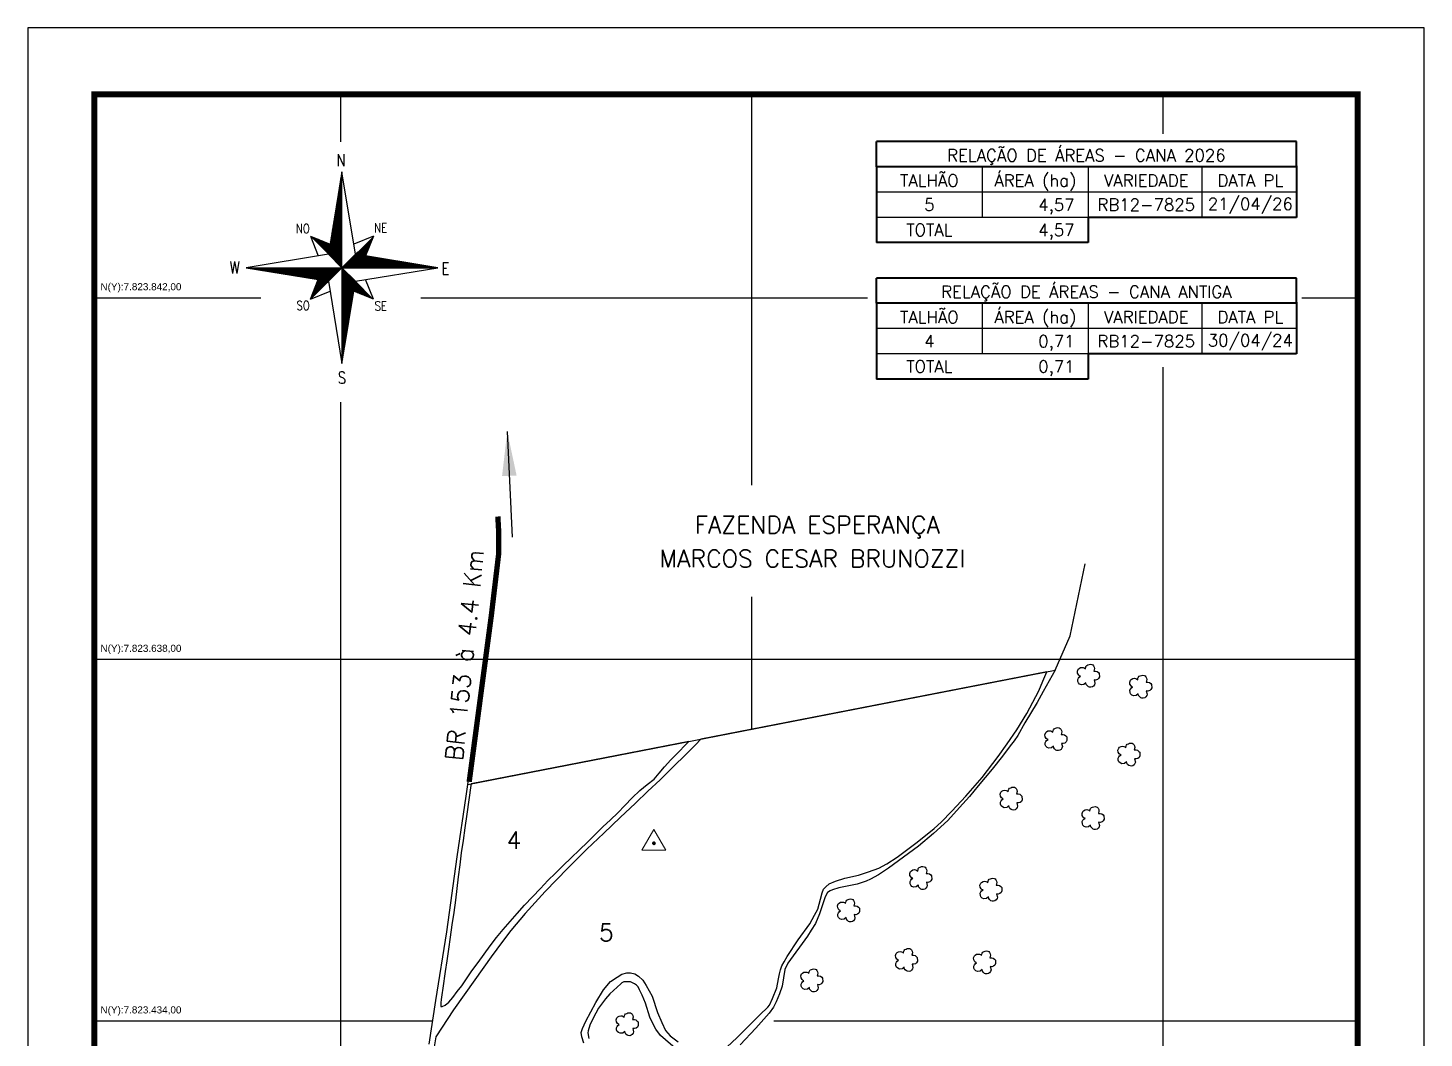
# Model space of a CAD drawing. Extents: x 721631 to 722418, y 7822880 to 7823994.
# Drawn here: x 721631 to 722418, y 7823424 to 7823994 of the extents above; entities that cross this region are included whole.
import ezdxf
from ezdxf.enums import TextEntityAlignment as Align

# ---------------------------------------------------------------- set-up
doc = ezdxf.new("R2010")
doc.units = 0
doc.linetypes.add('CONTINUO', pattern=[0])
doc.linetypes.add('LIN0', pattern=[0])
for name, color, linetype, lineweight in [('0114001328', 1, 'Continuous', 25), ('0114001328004', 5, 'Continuous', 25), ('0114001328005', 5, 'Continuous', 25), ('TEXTO_DIVERSOS', 7, 'Continuous', 5)]:
    doc.layers.add(name, color=color, linetype=linetype, lineweight=lineweight)
for name, color, linetype in [('_SIMBOLO ARVORE', 118, 'Continuous'), ('ESTRADA', 1, 'Continuous'), ('MALHA', 8, 'Continuous'), ('MARGEM', 5, 'Continuous'), ('QUADRO_DE_AREAS_CANA_2024', 7, 'Continuous'), ('SETA_NORTE', 3, 'Continuous'), ('TEXTO', 7, 'Continuous'), ('TEXTO CONFRONTANTES', 7, 'Continuous'), ('TEXTO_NUN_TAL', 7, 'Continuous')]:
    doc.layers.add(name, color=color, linetype=linetype)
doc.styles.add('ROMANS', font='romans')
doc.styles.add('Simplex', font='simplex.shx')
doc.styles.get("Standard").update_dxf_attribs({"font": 'arial.ttf'})
doc.dimstyles.new('ISO-25', dxfattribs={"dimtxt": 2.5, "dimasz": 2.5, "dimexe": 1.25, "dimexo": 0.625, "dimtad": 1, "dimtxsty": 'Standard', "dimcen": 2.5, "dimadec": 0, "dimazin": 0, "dimtfac": 1, "dimtmove": 0, "dimatfit": 3, "dimfxl": 1, "dimarcsym": 0})

# ---------------------------------------------------------------- blocks, each defined once
blk = doc.blocks.new('A$C309442C0')
at = {"layer": 'SETA_NORTE', "linetype": 'Continuous'}
h = blk.add_hatch(dxfattribs=at)
h.set_pattern_fill('ANSI31', color=256, scale=0.1375, angle=-90, style=0)
h.set_pattern_definition([(315, (-215853.3434, 13873.16845), (0.3086963042, 0.3086963042), [])])
h.paths.add_polyline_path([(73.5, 97.4), (74.7, 104.9), (60, 110.8)])
h = blk.add_hatch(dxfattribs=at)
h.set_pattern_fill('ANSI31', color=256, scale=0.1375, angle=180, style=0)
h.set_pattern_definition([(225, (13869.59828, 216024.21475), (0.3086963042, -0.3086963042), [])])
h.paths.add_polyline_path([(93.8, 97.4), (101.4, 96.2), (107.3, 110.8)])
h = blk.add_hatch(dxfattribs=at)
h.set_pattern_fill('ANSI31', color=256, scale=0.1375, style=0)
h.set_pattern_definition([(45, (-13702.2971, -215849.77324), (-0.3086963042, 0.3086963042), [])])
h.paths.add_polyline_path([(73.5, 77), (65.9, 78.3), (60, 63.6)])
h = blk.add_hatch(dxfattribs=at)
h.set_pattern_fill('ANSI31', color=256, scale=0.1375, angle=90, style=0)
h.set_pattern_definition([(135, (216020.6446, -13698.72693), (-0.3086963042, -0.3086963042), [])])
h.paths.add_polyline_path([(93.8, 77), (92.6, 69.5), (107.3, 63.6)])
for p, q in [((83.4, 157.5), (83.7, 157.8)), ((83.5, 158.3), (83.7, 158.4)), ((83.6, 159), (83.7, 159.1)), ((81.3, 145.3), (83.7, 147.6)), ((81.5, 146.1), (83.7, 148.2)), ((81.6, 146.8), (83.7, 148.9)), ((81.7, 147.6), (83.7, 149.5)), ((81.8, 148.3), (83.7, 150.1)), ((82, 149.1), (83.7, 150.8)), ((82.1, 149.9), (83.7, 151.4)), ((82.2, 150.6), (83.7, 152.1)), ((82.3, 151.4), (83.7, 152.7)), ((82.5, 152.2), (83.7, 153.3)), ((82.6, 152.9), (83.7, 154)), ((82.7, 153.7), (83.7, 154.6)), ((82.9, 154.4), (83.7, 155.2)), ((83, 155.2), (83.7, 155.9)), ((83.1, 156), (83.7, 156.5)), ((83.2, 156.7), (83.7, 157.2)), ((79.2, 132.3), (83.7, 136.8)), ((79.3, 133.1), (83.7, 137.4)), ((79.5, 133.8), (83.7, 138)), ((79.6, 134.6), (83.7, 138.7)), ((79.7, 135.4), (83.7, 139.3)), ((79.8, 136.1), (83.7, 140)), ((80, 136.9), (83.7, 140.6)), ((80.1, 137.7), (83.7, 141.2)), ((80.2, 138.4), (83.7, 141.9)), ((80.3, 139.2), (83.7, 142.5)), ((80.5, 139.9), (83.7, 143.1)), ((80.6, 140.7), (83.7, 143.8)), ((80.7, 141.5), (83.7, 144.4)), ((80.8, 142.2), (83.7, 145)), ((81, 143), (83.7, 145.7)), ((81.1, 143.8), (83.7, 146.3)), ((81.2, 144.5), (83.7, 147)), ((77.2, 120.1), (83.7, 126.6)), ((77.3, 120.9), (83.7, 127.2)), ((77.4, 121.6), (83.7, 127.8)), ((77.6, 122.4), (83.7, 128.5)), ((77.7, 123.2), (83.7, 129.1)), ((77.8, 123.9), (83.7, 129.8)), ((78, 124.7), (83.7, 130.4)), ((78.1, 125.5), (83.7, 131)), ((78.2, 126.2), (83.7, 131.7)), ((78.3, 127), (83.7, 132.3)), ((78.5, 127.7), (83.7, 132.9)), ((78.6, 128.5), (83.7, 133.6)), ((78.7, 129.3), (83.7, 134.2)), ((78.8, 130), (83.7, 134.9)), ((79, 130.8), (83.7, 135.5)), ((79.1, 131.6), (83.7, 136.1)), ((75.1, 107.2), (83.7, 115.7)), ((75.2, 107.9), (83.7, 116.4)), ((75.3, 108.7), (83.7, 117)), ((75.4, 109.4), (83.7, 117.7)), ((75.6, 110.2), (83.7, 118.3)), ((75.7, 111), (83.7, 118.9)), ((75.8, 111.7), (83.7, 119.6)), ((75.9, 112.5), (83.7, 120.2)), ((76.1, 113.3), (83.7, 120.8)), ((76.2, 114), (83.7, 121.5)), ((76.3, 114.8), (83.7, 122.1)), ((76.4, 115.5), (83.7, 122.8)), ((76.6, 116.3), (83.7, 123.4)), ((76.7, 117.1), (83.7, 124)), ((76.8, 117.8), (83.7, 124.7)), ((76.9, 118.6), (83.7, 125.3)), ((77.1, 119.4), (83.7, 125.9)), ((60, 110.8), (74.7, 104.9)), ((60, 110.8), (65.9, 96.2)), ((73.5, 97.3), (83.7, 107.5)), ((73.6, 98), (83.7, 108.1)), ((73.7, 98.8), (83.7, 108.7)), ((73.8, 99.5), (83.7, 109.4)), ((73.8, 97), (83.7, 106.8)), ((73.9, 100.3), (83.7, 110)), ((74.1, 101.1), (83.7, 110.6)), ((74.2, 101.8), (83.7, 111.3)), ((74.2, 96.7), (83.7, 106.2)), ((74.3, 102.6), (83.7, 111.9)), ((74.4, 103.3), (83.7, 112.6)), ((74.5, 96.4), (83.7, 105.6)), ((74.6, 104.1), (83.7, 113.2)), ((74.7, 104.9), (83.7, 113.8)), ((74.8, 105.6), (83.7, 114.5)), ((74.9, 106.4), (83.7, 115.1)), ((107.3, 110.8), (92.6, 104.9)), ((107.3, 110.8), (101.4, 96.2)), ((74.8, 96.1), (83.7, 104.9)), ((75.1, 95.7), (83.7, 104.3)), ((75.4, 95.4), (83.7, 103.6)), ((75.8, 95.1), (83.7, 103)), ((76.1, 94.8), (83.7, 102.4)), ((76.4, 94.5), (83.7, 101.7)), ((76.7, 94.2), (83.7, 101.1)), ((77, 93.8), (83.7, 100.5)), ((77.4, 93.5), (83.7, 99.8)), ((77.7, 93.2), (83.7, 99.2)), ((78, 92.9), (83.7, 98.5)), ((78.3, 92.6), (83.7, 97.9)), ((78.6, 92.2), (83.7, 97.3)), ((78.9, 91.9), (83.7, 96.6)), ((79.3, 91.6), (83.7, 96)), ((79.6, 91.3), (83.7, 95.4)), ((79.9, 91), (83.7, 94.7)), ((83.8, 87.2), (94, 97.4)), ((84.4, 87.2), (94.5, 97.3)), ((85.1, 87.2), (95.1, 97.2)), ((85.7, 87.2), (95.6, 97.1)), ((86.3, 87.2), (96.2, 97)), ((87, 87.2), (96.7, 96.9)), ((87.6, 87.2), (97.2, 96.9)), ((88.3, 87.2), (97.8, 96.8)), ((88.9, 87.2), (98.3, 96.7)), ((89.5, 87.2), (98.9, 96.6)), ((90.2, 87.2), (99.4, 96.5)), ((90.8, 87.2), (100, 96.4)), ((91.4, 87.2), (100.5, 96.3)), ((92.1, 87.2), (101.1, 96.2)), ((92.7, 87.2), (101.6, 96.1)), ((93.4, 87.2), (102.2, 96)), ((94, 87.2), (102.7, 96)), ((94.6, 87.2), (103.3, 95.9)), ((95.3, 87.2), (103.8, 95.8)), ((95.9, 87.2), (104.4, 95.7)), ((96.5, 87.2), (104.9, 95.6)), ((97.2, 87.2), (105.5, 95.5)), ((97.8, 87.2), (106, 95.4)), ((98.4, 87.2), (106.5, 95.3)), ((99.1, 87.2), (107.1, 95.2)), ((99.7, 87.2), (107.6, 95.1)), ((100.4, 87.2), (108.2, 95.1)), ((101, 87.2), (108.7, 95)), ((101.6, 87.2), (109.3, 94.9)), ((102.3, 87.2), (109.8, 94.8)), ((102.9, 87.2), (110.4, 94.7)), ((103.5, 87.2), (110.9, 94.6)), ((104.2, 87.2), (111.5, 94.5)), ((11.8, 87.2), (11.8, 87.2)), ((12.3, 87.1), (12.4, 87.2)), ((12.9, 87), (13.1, 87.2)), ((13.4, 86.9), (13.7, 87.2)), ((14, 86.8), (14.4, 87.2)), ((14.5, 86.7), (15, 87.2)), ((15.1, 86.6), (15.6, 87.2)), ((15.6, 86.6), (16.3, 87.2)), ((16.2, 86.5), (16.9, 87.2)), ((16.7, 86.4), (17.5, 87.2)), ((17.2, 86.3), (18.2, 87.2)), ((17.8, 86.2), (18.8, 87.2)), ((18.3, 86.1), (19.5, 87.2)), ((18.9, 86), (20.1, 87.2)), ((19.4, 85.9), (20.7, 87.2)), ((20, 85.8), (21.4, 87.2)), ((20.5, 85.7), (22, 87.2)), ((21.1, 85.7), (22.6, 87.2)), ((21.6, 85.6), (23.3, 87.2)), ((22.2, 85.5), (23.9, 87.2)), ((22.7, 85.4), (24.6, 87.2)), ((23.3, 85.3), (25.2, 87.2)), ((23.8, 85.2), (25.8, 87.2)), ((24.4, 85.1), (26.5, 87.2)), ((24.9, 85), (27.1, 87.2)), ((25.5, 84.9), (27.7, 87.2)), ((26, 84.8), (28.4, 87.2)), ((26.5, 84.8), (29, 87.2)), ((27.1, 84.7), (29.6, 87.2)), ((27.6, 84.6), (30.3, 87.2)), ((28.2, 84.5), (30.9, 87.2)), ((28.7, 84.4), (31.6, 87.2)), ((29.3, 84.3), (32.2, 87.2)), ((29.8, 84.2), (32.8, 87.2)), ((30.4, 84.1), (33.5, 87.2)), ((30.9, 84), (34.1, 87.2)), ((31.5, 83.9), (34.7, 87.2)), ((32, 83.9), (35.4, 87.2)), ((32.6, 83.8), (36, 87.2)), ((33.1, 83.7), (36.7, 87.2)), ((33.7, 83.6), (37.3, 87.2)), ((34.2, 83.5), (37.9, 87.2)), ((34.7, 83.4), (38.6, 87.2)), ((35.3, 83.3), (39.2, 87.2)), ((35.8, 83.2), (39.8, 87.2)), ((36.4, 83.1), (40.5, 87.2)), ((36.9, 83), (41.1, 87.2)), ((37.5, 83), (41.8, 87.2)), ((38, 82.9), (42.4, 87.2)), ((38.6, 82.8), (43, 87.2)), ((39.1, 82.7), (43.7, 87.2)), ((39.7, 82.6), (44.3, 87.2)), ((40.2, 82.5), (44.9, 87.2)), ((40.8, 82.4), (45.6, 87.2)), ((41.3, 82.3), (46.2, 87.2)), ((41.9, 82.2), (46.8, 87.2)), ((42.4, 82.1), (47.5, 87.2)), ((43, 82.1), (48.1, 87.2)), ((43.5, 82), (48.8, 87.2)), ((44, 81.9), (49.4, 87.2)), ((44.6, 81.8), (50, 87.2)), ((45.1, 81.7), (50.7, 87.2)), ((45.7, 81.6), (51.3, 87.2)), ((46.2, 81.5), (51.9, 87.2)), ((46.8, 81.4), (52.6, 87.2)), ((47.3, 81.3), (53.2, 87.2)), ((47.9, 81.2), (53.9, 87.2)), ((48.4, 81.2), (54.5, 87.2)), ((49, 81.1), (55.1, 87.2)), ((49.5, 81), (55.8, 87.2)), ((50.1, 80.9), (56.4, 87.2)), ((50.6, 80.8), (57, 87.2)), ((51.2, 80.7), (57.7, 87.2)), ((51.7, 80.6), (58.3, 87.2)), ((52.3, 80.5), (59, 87.2)), ((52.8, 80.4), (59.6, 87.2)), ((53.3, 80.3), (60.2, 87.2)), ((53.9, 80.3), (60.9, 87.2)), ((54.4, 80.2), (61.5, 87.2)), ((55, 80.1), (62.1, 87.2)), ((55.5, 80), (62.8, 87.2)), ((56.1, 79.9), (63.4, 87.2)), ((56.6, 79.8), (64, 87.2)), ((57.2, 79.7), (64.7, 87.2)), ((57.7, 79.6), (65.3, 87.2)), ((58.3, 79.5), (66, 87.2)), ((58.8, 79.4), (66.6, 87.2)), ((59.4, 79.4), (67.2, 87.2)), ((59.9, 79.3), (67.9, 87.2)), ((83.7, 87.2), (60, 63.6)), ((60.5, 79.2), (68.5, 87.2)), ((61, 79.1), (69.1, 87.2)), ((61.5, 79), (69.8, 87.2)), ((62.1, 78.9), (70.4, 87.2)), ((62.6, 78.8), (71.1, 87.2)), ((63.2, 78.7), (71.7, 87.2)), ((63.7, 78.6), (72.3, 87.2)), ((64.3, 78.5), (73, 87.2)), ((64.8, 78.4), (73.6, 87.2)), ((65.4, 78.4), (74.2, 87.2)), ((65.9, 78.3), (74.9, 87.2)), ((66.5, 78.2), (75.5, 87.2)), ((67, 78.1), (76.2, 87.2)), ((67.6, 78), (76.8, 87.2)), ((68.1, 77.9), (77.4, 87.2)), ((68.7, 77.8), (78.1, 87.2)), ((69.2, 77.7), (78.7, 87.2)), ((69.8, 77.6), (79.3, 87.2)), ((70.3, 77.5), (80, 87.2)), ((70.8, 77.5), (80.6, 87.2)), ((71.4, 77.4), (81.2, 87.2)), ((71.9, 77.3), (81.9, 87.2)), ((72.5, 77.2), (82.5, 87.2)), ((73, 77.1), (83.2, 87.2)), ((80.2, 90.7), (83.7, 94.1)), ((80.5, 90.3), (83.7, 93.4)), ((80.9, 90), (83.7, 92.8)), ((81.2, 89.7), (83.7, 92.2)), ((81.5, 89.4), (83.7, 91.5)), ((81.8, 89.1), (83.7, 90.9)), ((82.1, 88.7), (83.7, 90.3)), ((82.4, 88.4), (83.7, 89.6)), ((82.8, 88.1), (83.7, 89)), ((83.1, 87.8), (83.7, 88.4)), ((83.4, 87.5), (83.7, 87.7)), ((83.7, 87.1), (83.7, 87.1)), ((83.7, 86.4), (84, 86.8)), ((83.7, 85.8), (84.4, 86.5)), ((83.7, 85.2), (84.7, 86.2)), ((83.7, 84.5), (85, 85.9)), ((83.7, 83.9), (85.3, 85.6)), ((83.7, 83.3), (85.6, 85.2)), ((83.7, 82.6), (86, 84.9)), ((83.7, 82), (86.3, 84.6)), ((83.7, 81.3), (86.6, 84.3)), ((104.8, 87.2), (112, 94.4)), ((105.5, 87.2), (112.6, 94.3)), ((106.1, 87.2), (113.1, 94.2)), ((106.7, 87.2), (113.7, 94.1)), ((107.4, 87.2), (114.2, 94.1)), ((108, 87.2), (114.8, 94)), ((108.6, 87.2), (115.3, 93.9)), ((109.3, 87.2), (115.8, 93.8)), ((109.9, 87.2), (116.4, 93.7)), ((110.6, 87.2), (116.9, 93.6)), ((111.2, 87.2), (117.5, 93.5)), ((111.8, 87.2), (118, 93.4)), ((112.5, 87.2), (118.6, 93.3)), ((113.1, 87.2), (119.1, 93.2)), ((113.7, 87.2), (119.7, 93.2)), ((114.4, 87.2), (120.2, 93.1)), ((115, 87.2), (120.8, 93)), ((115.6, 87.2), (121.3, 92.9)), ((116.3, 87.2), (121.9, 92.8)), ((116.9, 87.2), (122.4, 92.7)), ((117.6, 87.2), (123, 92.6)), ((118.2, 87.2), (123.5, 92.5)), ((118.8, 87.2), (124, 92.4)), ((119.5, 87.2), (124.6, 92.3)), ((120.1, 87.2), (125.1, 92.3)), ((120.7, 87.2), (125.7, 92.2)), ((121.4, 87.2), (126.2, 92.1)), ((122, 87.2), (126.8, 92)), ((122.7, 87.2), (127.3, 91.9)), ((123.3, 87.2), (127.9, 91.8)), ((123.9, 87.2), (128.4, 91.7)), ((124.6, 87.2), (129, 91.6)), ((125.2, 87.2), (129.5, 91.5)), ((125.8, 87.2), (130.1, 91.4)), ((126.5, 87.2), (130.6, 91.4)), ((127.1, 87.2), (131.2, 91.3)), ((127.8, 87.2), (131.7, 91.2)), ((128.4, 87.2), (132.3, 91.1)), ((129, 87.2), (132.8, 91)), ((129.7, 87.2), (133.3, 90.9)), ((130.3, 87.2), (133.9, 90.8)), ((130.9, 87.2), (134.4, 90.7)), ((131.6, 87.2), (135, 90.6)), ((132.2, 87.2), (135.5, 90.5)), ((132.8, 87.2), (136.1, 90.5)), ((133.5, 87.2), (136.6, 90.4)), ((134.1, 87.2), (137.2, 90.3)), ((134.8, 87.2), (137.7, 90.2)), ((135.4, 87.2), (138.3, 90.1)), ((136, 87.2), (138.8, 90)), ((136.7, 87.2), (139.4, 89.9)), ((137.3, 87.2), (139.9, 89.8)), ((137.9, 87.2), (140.5, 89.7)), ((138.6, 87.2), (141, 89.6)), ((139.2, 87.2), (141.6, 89.6)), ((139.9, 87.2), (142.1, 89.5)), ((140.5, 87.2), (142.6, 89.4)), ((141.1, 87.2), (143.2, 89.3)), ((141.8, 87.2), (143.7, 89.2)), ((142.4, 87.2), (144.3, 89.1)), ((143, 87.2), (144.8, 89)), ((143.7, 87.2), (145.4, 88.9)), ((144.3, 87.2), (145.9, 88.8)), ((144.9, 87.2), (146.5, 88.7)), ((145.6, 87.2), (147, 88.7)), ((146.2, 87.2), (147.6, 88.6)), ((146.9, 87.2), (148.1, 88.5)), ((147.5, 87.2), (148.7, 88.4)), ((148.1, 87.2), (149.2, 88.3)), ((148.8, 87.2), (149.8, 88.2)), ((149.4, 87.2), (150.3, 88.1)), ((150, 87.2), (150.8, 88)), ((150.7, 87.2), (151.4, 87.9)), ((151.3, 87.2), (151.9, 87.8)), ((152, 87.2), (152.5, 87.8)), ((152.6, 87.2), (153, 87.7)), ((153.2, 87.2), (153.6, 87.6)), ((153.9, 87.2), (154.1, 87.5)), ((154.5, 87.2), (154.7, 87.4)), ((155.1, 87.2), (155.2, 87.3)), ((60, 63.6), (65.9, 78.3)), ((83.7, 80.7), (86.9, 84)), ((83.7, 80.1), (87.2, 83.6)), ((83.7, 79.4), (87.5, 83.3)), ((83.7, 78.8), (87.9, 83)), ((83.7, 78.2), (88.2, 82.7)), ((83.7, 77.5), (88.5, 82.4)), ((83.7, 76.9), (88.8, 82.1)), ((83.7, 76.2), (89.1, 81.7)), ((83.7, 75.6), (89.5, 81.4)), ((83.7, 75), (89.8, 81.1)), ((83.7, 74.3), (90.1, 80.8)), ((83.7, 73.7), (90.4, 80.5)), ((83.7, 73.1), (90.7, 80.1)), ((83.7, 72.4), (91, 79.8)), ((83.7, 71.8), (91.4, 79.5)), ((83.7, 71.2), (91.7, 79.2)), ((83.7, 70.5), (92, 78.9)), ((83.7, 69.9), (92.3, 78.5)), ((83.7, 69.2), (92.6, 78.2)), ((83.7, 68.6), (93, 77.9)), ((83.7, 68), (93.3, 77.6)), ((83.7, 67.3), (93.6, 77.3)), ((83.7, 66.7), (93.8, 76.9)), ((83.7, 66.1), (93.7, 76.1)), ((83.7, 65.4), (93.6, 75.3)), ((83.7, 64.8), (93.4, 74.6)), ((83.7, 64.1), (93.3, 73.8)), ((107.3, 63.6), (101.4, 78.3)), ((60, 63.6), (74.7, 69.5)), ((83.7, 63.5), (93.2, 73)), ((83.7, 62.9), (93.1, 72.3)), ((83.7, 62.2), (92.9, 71.5)), ((83.7, 61.6), (92.8, 70.8)), ((83.7, 61), (92.7, 70)), ((83.7, 60.3), (92.6, 69.2)), ((83.7, 59.7), (92.4, 68.5)), ((83.7, 59), (92.3, 67.7)), ((83.7, 58.4), (92.2, 66.9)), ((83.7, 57.8), (92.1, 66.2)), ((83.7, 57.1), (91.9, 65.4)), ((83.7, 56.5), (91.8, 64.7)), ((83.7, 55.9), (91.7, 63.9)), ((83.7, 55.2), (91.6, 63.1)), ((107.3, 63.6), (92.6, 69.5)), ((83.7, 54.6), (91.4, 62.4)), ((83.7, 54), (91.3, 61.6)), ((83.7, 53.3), (91.2, 60.8)), ((83.7, 52.7), (91.1, 60.1)), ((83.7, 52), (90.9, 59.3)), ((83.7, 51.4), (90.8, 58.6)), ((83.7, 50.8), (90.7, 57.8)), ((83.7, 50.1), (90.5, 57)), ((83.7, 49.5), (90.4, 56.3)), ((83.7, 48.9), (90.3, 55.5)), ((83.7, 48.2), (90.2, 54.7)), ((83.7, 47.6), (90, 54)), ((83.7, 46.9), (89.9, 53.2)), ((83.7, 46.3), (89.8, 52.5)), ((83.7, 45.7), (89.7, 51.7)), ((83.7, 45), (89.5, 50.9)), ((83.7, 44.4), (89.4, 50.2)), ((83.7, 43.8), (89.3, 49.4)), ((83.7, 43.1), (89.2, 48.6)), ((83.7, 42.5), (89, 47.9)), ((83.7, 41.8), (88.9, 47.1)), ((83.7, 41.2), (88.8, 46.3)), ((83.7, 40.6), (88.7, 45.6)), ((83.7, 39.9), (88.5, 44.8)), ((83.7, 39.3), (88.4, 44.1)), ((83.7, 38.7), (88.3, 43.3)), ((83.7, 38), (88.2, 42.5)), ((83.7, 37.4), (88, 41.8)), ((83.7, 36.8), (87.9, 41)), ((83.7, 36.1), (87.8, 40.2)), ((83.7, 35.5), (87.7, 39.5)), ((83.7, 34.8), (87.5, 38.7)), ((83.7, 34.2), (87.4, 38)), ((83.7, 33.6), (87.3, 37.2)), ((83.7, 32.9), (87.2, 36.4)), ((83.7, 32.3), (87, 35.7)), ((83.7, 31.7), (86.9, 34.9)), ((83.7, 31), (86.8, 34.1)), ((83.7, 30.4), (86.7, 33.4)), ((83.7, 29.7), (86.5, 32.6)), ((83.7, 29.1), (86.4, 31.9)), ((83.7, 28.5), (86.3, 31.1)), ((83.7, 27.8), (86.2, 30.3)), ((83.7, 27.2), (86, 29.6)), ((83.7, 26.6), (85.9, 28.8)), ((83.7, 25.9), (85.8, 28)), ((83.7, 25.3), (85.6, 27.3)), ((83.7, 24.6), (85.5, 26.5)), ((83.7, 24), (85.4, 25.8)), ((83.7, 23.4), (85.3, 25)), ((83.7, 22.7), (85.1, 24.2)), ((83.7, 22.1), (85, 23.5)), ((83.7, 21.5), (84.9, 22.7)), ((83.7, 20.8), (84.8, 21.9)), ((83.7, 20.2), (84.6, 21.2)), ((83.7, 19.6), (84.5, 20.4)), ((83.7, 18.9), (84.4, 19.7)), ((83.7, 18.3), (84.3, 18.9)), ((83.7, 17.6), (84.1, 18.1)), ((83.7, 17), (84, 17.4)), ((83.7, 16.4), (83.9, 16.6)), ((83.7, 15.7), (83.8, 15.8))]:
    blk.add_line(p, q, dxfattribs=at)
blk.add_lwpolyline([(93.8, 77), (155.7, 87.2), (93.8, 97.4), (83.7, 159.3), (73.5, 97.4), (11.6, 87.2), (73.5, 77), (83.7, 15.1)], close=True, dxfattribs=at)
for points in [[(83.7, 87.2), (83.7, 159.3)], [(83.7, 87.2), (73.5, 97.4)], [(83.7, 87.2), (93.8, 97.4)], [(11.6, 87.2), (155.7, 87.2)], [(83.7, 87.2), (73.5, 77)], [(83.7, 87.2), (93.8, 77)], [(83.7, 87.2), (83.7, 15.1)]]:
    blk.add_lwpolyline(points, dxfattribs=at)
at = {"layer": 'SETA_NORTE', "color": 7, "lineweight": 30, "style": 'ROMANS', "width": 0.8}
for s, height, p in [('N ', 8.94, (79.5, 163.6)), ('NO', 6.88, (49.1, 113.2)), ('NE', 6.87, (108, 113.7)), ('W', 8.94, (-0.7, 82.9)), ('E', 8.94, (158.6, 82.1)), ('SO', 6.88, (49.5, 55.3)), ('SE', 6.87, (108.3, 55)), ('S', 8.94, (80.6, 0))]:
    blk.add_text(s, height=height, dxfattribs=at).set_placement(p)

msp = doc.modelspace()

# ---------------------------------------------------------------- linework, layer by layer
for points in [[(722209.96, 7823631.76), (722218.41, 7823651.28), (722226.9, 7823691.93)], [(721878.75, 7823567.31), (721886.54, 7823621.33)]]:
    msp.add_lwpolyline(points)
at = {"layer": '0114001328'}
for points in [[(721856.88, 7823420.83), (721860.72, 7823445.55), (721866.89, 7823484.13), (721872.79, 7823526.61), (721877.84, 7823560.77), (721878.75, 7823567.31), (722209.96, 7823631.76), (722203.27, 7823619.87), (722199.79, 7823613.65), (722192.89, 7823602.09), (722188.91, 7823595.07), (722186.88, 7823591.95), (722184.69, 7823589.07), (722180.26, 7823583.39), (722174.51, 7823575.95), (722166.66, 7823566.5), (722161.69, 7823560.65), (722156.03, 7823554.4), (722149.47, 7823547.06), (722141.32, 7823539.78), (722132.96, 7823532.6), (722116.07, 7823520.13), (722110.35, 7823516.34), (722105.93, 7823513.96), (722103.38, 7823512.75), (722098.38, 7823511.17), (722088.06, 7823508.96), (722084.39, 7823507.97), (722083.15, 7823507.38), (722081.59, 7823506.47), (722080.35, 7823504.05), (722077.99, 7823497.18), (722077.02, 7823494.44), (722074.75, 7823488.97), (722072.45, 7823485.14), (722070.27, 7823481.69), (722059.2, 7823466.52), (722057.55, 7823462.96), (722056.03, 7823453.59), (722054.5, 7823449.22), (722052.58, 7823444.66), (722051.08, 7823441.67), (722048.66, 7823438.25), (722041.2, 7823429.92), (722032.3, 7823420.4)], [(721997.26, 7823417.35), (721987.31, 7823425.65), (721984.72, 7823429.29), (721983.01, 7823432.46), (721981.4, 7823436), (721978.88, 7823443.96), (721977.14, 7823448.54), (721975.61, 7823451.58), (721974.81, 7823453.19), (721973.78, 7823454.19), (721972.66, 7823454.96), (721970.51, 7823455.96), (721967.68, 7823456.09), (721966.63, 7823455.99), (721965.6, 7823455.47), (721964.95, 7823454.85), (721958.73, 7823449.16), (721956.3, 7823446.36), (721952.39, 7823441.11), (721949.48, 7823435.54), (721947.6, 7823431.51), (721946.65, 7823428.33), (721946.45, 7823427.19), (721947.05, 7823423.96)]]:
    msp.add_lwpolyline(points, dxfattribs=at)
at = {"layer": '0114001328004'}
msp.add_lwpolyline([(721880.53, 7823567.65), (721880.39, 7823566.71), (721879.21, 7823558.65), (721878.13, 7823550.66), (721877.11, 7823542.91), (721876.04, 7823535.67), (721875.01, 7823528.79), (721874.15, 7823522.04), (721873.36, 7823515.32), (721872.53, 7823508.68), (721871.71, 7823502.03), (721870.8, 7823495.19), (721869.73, 7823488.22), (721868.71, 7823481.27), (721867.8, 7823474.39), (721866.89, 7823467.81), (721866, 7823461.9), (721864.54, 7823452.42), (721863.97, 7823448.68), (721863.6, 7823446.05), (721863.42, 7823444.14), (721863.42, 7823442.87), (721863.47, 7823442.08), (721864.24, 7823442.02), (721865.96, 7823442.85), (721867.96, 7823444.51), (721870.3, 7823447.13), (721872.73, 7823450.48), (721875.25, 7823453.85), (721877.98, 7823457.72), (721881.03, 7823462.25), (721884.48, 7823466.97), (721887.85, 7823471.64), (721891.29, 7823476.32), (721894.83, 7823480.97), (721898.69, 7823485.57), (721902.57, 7823490.03), (721906.52, 7823494.57), (721910.7, 7823499.25), (721915.2, 7823503.98), (721919.73, 7823508.64), (721923.93, 7823513.1), (721928.17, 7823517.36), (721932.54, 7823521.66), (721937.04, 7823526.05), (721941.66, 7823530.4), (721946.23, 7823534.85), (721950.64, 7823539.29), (721954.93, 7823543.4), (721959.15, 7823547.44), (721963.25, 7823551.4), (721967.25, 7823555.49), (721971.44, 7823559.74), (721975.66, 7823563.93), (721979.91, 7823567.38), (721983.82, 7823570.43), (721986.66, 7823573.83), (721989.72, 7823577.36), (721993.31, 7823581.24), (721997.38, 7823585.41), (722001.64, 7823589.85), (722003.31, 7823591.55)], close=True, dxfattribs=at)
at = {"layer": '0114001328005'}
for points in [[(722019.11, 7823413.92), (722030.68, 7823424.7), (722043.37, 7823437.32), (722048.03, 7823441.66), (722048.82, 7823442.93), (722050.6, 7823446.7), (722052.95, 7823452.61), (722053.9, 7823457.73), (722054.48, 7823460.48), (722055.1, 7823462.83), (722055.89, 7823465.03), (722057.09, 7823467.23), (722058.82, 7823470.31), (722065.05, 7823479.74), (722071.55, 7823488.65), (722074.33, 7823493.57), (722076.21, 7823496.97), (722077.68, 7823502.74), (722078.52, 7823506.3), (722079.41, 7823508.29), (722080.66, 7823509.7), (722082.5, 7823511.37), (722086.06, 7823512.84), (722091.39, 7823514.46), (722099.1, 7823516.25), (722104.7, 7823518.03), (722110.56, 7823520.23), (722115.12, 7823522.63), (722120.89, 7823526.37), (722132.2, 7823534.74), (722141.73, 7823542.43), (722145.77, 7823546.06), (722151.68, 7823552.23), (722159.54, 7823560.81), (722168.76, 7823571.35), (722177.92, 7823583.07), (722183.01, 7823590.21), (722188.3, 7823598.17), (722193.95, 7823607.48), (722200.72, 7823620.18), (722203.13, 7823625.73), (722205.33, 7823630.86), (722010.13, 7823592.87), (722007.08, 7823589.69), (722001.73, 7823584.23), (721994.6, 7823577.36), (721987.2, 7823569.96), (721980.34, 7823563.57), (721973.32, 7823556.86), (721964.62, 7823548.68), (721955.41, 7823539.84), (721945.93, 7823530.82), (721935.06, 7823520.06), (721922.41, 7823506.99), (721911.11, 7823494.49), (721902.89, 7823485.03), (721898.25, 7823478.77), (721891.8, 7823470.08), (721882.59, 7823457.07), (721870.67, 7823440.31), (721860.73, 7823424.96), (721857.87, 7823408.06)], [(721944.13, 7823421.34), (721942.98, 7823425.01), (721942.72, 7823427.46), (721943.4, 7823429.68), (721945.28, 7823433.82), (721950.99, 7823444.38), (721955.29, 7823451.42), (721959.16, 7823456.12), (721962.88, 7823458.74), (721965.6, 7823460.31), (721968.37, 7823461.15), (721970.42, 7823461.04), (721972.98, 7823460.62), (721975.07, 7823459.26), (721977.38, 7823456.91), (721979.37, 7823453.87), (721982.61, 7823447.86), (721985.65, 7823438.63), (721988.06, 7823432.98), (721990.31, 7823428.64), (721992.88, 7823425.55), (721997.33, 7823422.15)]]:
    msp.add_lwpolyline(points, dxfattribs=at)
at = {"layer": '_SIMBOLO ARVORE', "linetype": 'CONTINUO'}
for points in [[(722227.35, 7823624.66, 0), (722226.23, 7823623.72, 0), (722224.81, 7823623.56, 0), (722223.8, 7823623.95, 0), (722223.08, 7823624.66, 0), (722222.78, 7823625.47, 0), (722222.7, 7823626.66, 0), (722223.09, 7823627.42, 0), (722223.5, 7823627.98, 0), (722224.32, 7823628.53, 0), (722223.8, 7823628.7, 0), (722223.28, 7823629.12, 0), (722222.68, 7823630.07, 0), (722222.57, 7823631.21, 0), (722223.01, 7823632.39, 0), (722223.46, 7823632.81, 0), (722224.3, 7823633.32, 0), (722225.18, 7823633.44, 0), (722225.88, 7823633.34, 0), (722226.43, 7823633.08, 0), (722227.04, 7823632.54, 0), (722227.22, 7823633.57, 0), (722227.38, 7823633.99, 0), (722227.83, 7823634.56, 0), (722228.51, 7823634.81, 0), (722229.16, 7823635.1, 0), (722229.91, 7823635.17, 0), (722230.61, 7823635.07, 0), (722231.18, 7823634.77, 0), (722231.6, 7823634.31, 0), (722231.97, 7823633.58, 0), (722232.12, 7823632.77, 0), (722231.78, 7823631.32, 0), (722232.8, 7823631.33, 0), (722233.64, 7823631.13, 0), (722234.43, 7823630.5, 0), (722234.87, 7823630, 0), (722234.99, 7823628, 0), (722234.5, 7823627.11, 0), (722233.85, 7823626.51, 0), (722232.82, 7823626.24, 0), (722231.93, 7823626.32, 0), (722232.41, 7823624.45, 0), (722232.19, 7823623.66, 0), (722231.65, 7823622.9, 0), (722231.05, 7823622.43, 0), (722230.21, 7823622.22, 0), (722229.37, 7823622.27, 0), (722228.75, 7823622.45, 0), (722228.03, 7823623.16, 0), (722227.54, 7823623.79, 0), (722227.39, 7823624.76, 0)], [(722256.86, 7823618.48, 0), (722255.74, 7823617.54, 0), (722254.32, 7823617.37, 0), (722253.31, 7823617.77, 0), (722252.59, 7823618.47, 0), (722252.29, 7823619.28, 0), (722252.21, 7823620.48, 0), (722252.6, 7823621.23, 0), (722253.01, 7823621.79, 0), (722253.83, 7823622.35, 0), (722253.31, 7823622.51, 0), (722252.79, 7823622.94, 0), (722252.19, 7823623.89, 0), (722252.08, 7823625.02, 0), (722252.52, 7823626.2, 0), (722252.97, 7823626.63, 0), (722253.81, 7823627.14, 0), (722254.69, 7823627.25, 0), (722255.39, 7823627.15, 0), (722255.94, 7823626.9, 0), (722256.55, 7823626.35, 0), (722256.73, 7823627.39, 0), (722256.89, 7823627.8, 0), (722257.34, 7823628.38, 0), (722258.01, 7823628.63, 0), (722258.67, 7823628.92, 0), (722259.42, 7823628.99, 0), (722260.12, 7823628.89, 0), (722260.69, 7823628.59, 0), (722261.11, 7823628.13, 0), (722261.48, 7823627.4, 0), (722261.63, 7823626.58, 0), (722261.29, 7823625.13, 0), (722262.31, 7823625.15, 0), (722263.15, 7823624.95, 0), (722263.94, 7823624.32, 0), (722264.38, 7823623.82, 0), (722264.5, 7823621.82, 0), (722264.01, 7823620.93, 0), (722263.36, 7823620.33, 0), (722262.33, 7823620.06, 0), (722261.43, 7823620.14, 0), (722261.91, 7823618.27, 0), (722261.69, 7823617.48, 0), (722261.16, 7823616.72, 0), (722260.56, 7823616.24, 0), (722259.72, 7823616.04, 0), (722258.88, 7823616.09, 0), (722258.25, 7823616.27, 0), (722257.54, 7823616.97, 0), (722257.05, 7823617.61, 0), (722256.9, 7823618.57, 0)], [(722209.01, 7823588.9, 0), (722207.89, 7823587.96, 0), (722206.47, 7823587.8, 0), (722205.45, 7823588.19, 0), (722204.74, 7823588.9, 0), (722204.44, 7823589.71, 0), (722204.36, 7823590.9, 0), (722204.75, 7823591.65, 0), (722205.15, 7823592.21, 0), (722205.97, 7823592.77, 0), (722205.45, 7823592.93, 0), (722204.94, 7823593.36, 0), (722204.33, 7823594.31, 0), (722204.23, 7823595.44, 0), (722204.66, 7823596.62, 0), (722205.12, 7823597.05, 0), (722205.95, 7823597.56, 0), (722206.83, 7823597.67, 0), (722207.53, 7823597.57, 0), (722208.09, 7823597.32, 0), (722208.69, 7823596.78, 0), (722208.88, 7823597.81, 0), (722209.03, 7823598.23, 0), (722209.48, 7823598.8, 0), (722210.16, 7823599.05, 0), (722210.82, 7823599.34, 0), (722211.56, 7823599.41, 0), (722212.26, 7823599.31, 0), (722212.83, 7823599.01, 0), (722213.26, 7823598.55, 0), (722213.63, 7823597.82, 0), (722213.77, 7823597, 0), (722213.43, 7823595.55, 0), (722214.45, 7823595.57, 0), (722215.29, 7823595.37, 0), (722216.08, 7823594.74, 0), (722216.52, 7823594.24, 0), (722216.64, 7823592.24, 0), (722216.15, 7823591.35, 0), (722215.5, 7823590.75, 0), (722214.48, 7823590.48, 0), (722213.58, 7823590.56, 0), (722214.06, 7823588.69, 0), (722213.84, 7823587.9, 0), (722213.3, 7823587.14, 0), (722212.71, 7823586.67, 0), (722211.86, 7823586.46, 0), (722211.03, 7823586.51, 0), (722210.4, 7823586.69, 0), (722209.68, 7823587.39, 0), (722209.19, 7823588.03, 0), (722209.04, 7823589, 0)], [(722250.2, 7823580.19, 0), (722249.08, 7823579.25, 0), (722247.66, 7823579.08, 0), (722246.65, 7823579.48, 0), (722245.93, 7823580.18, 0), (722245.63, 7823580.99, 0), (722245.55, 7823582.19, 0), (722245.94, 7823582.94, 0), (722246.35, 7823583.5, 0), (722247.16, 7823584.06, 0), (722246.64, 7823584.22, 0), (722246.13, 7823584.65, 0), (722245.53, 7823585.6, 0), (722245.42, 7823586.73, 0), (722245.85, 7823587.91, 0), (722246.31, 7823588.33, 0), (722247.15, 7823588.84, 0), (722248.02, 7823588.96, 0), (722248.72, 7823588.86, 0), (722249.28, 7823588.61, 0), (722249.89, 7823588.06, 0), (722250.07, 7823589.1, 0), (722250.22, 7823589.51, 0), (722250.68, 7823590.09, 0), (722251.35, 7823590.34, 0), (722252.01, 7823590.63, 0), (722252.75, 7823590.7, 0), (722253.45, 7823590.6, 0), (722254.02, 7823590.3, 0), (722254.45, 7823589.84, 0), (722254.82, 7823589.11, 0), (722254.96, 7823588.29, 0), (722254.63, 7823586.84, 0), (722255.64, 7823586.86, 0), (722256.48, 7823586.66, 0), (722257.27, 7823586.03, 0), (722257.71, 7823585.53, 0), (722257.83, 7823583.53, 0), (722257.34, 7823582.63, 0), (722256.69, 7823582.04, 0), (722255.67, 7823581.77, 0), (722254.77, 7823581.84, 0), (722255.25, 7823579.98, 0), (722255.03, 7823579.18, 0), (722254.49, 7823578.43, 0), (722253.9, 7823577.95, 0), (722253.06, 7823577.75, 0), (722252.22, 7823577.8, 0), (722251.59, 7823577.97, 0), (722250.87, 7823578.68, 0), (722250.38, 7823579.32, 0), (722250.23, 7823580.28, 0)], [(722183.78, 7823555.36, 0), (722182.66, 7823554.43, 0), (722181.24, 7823554.26, 0), (722180.23, 7823554.66, 0), (722179.51, 7823555.36, 0), (722179.21, 7823556.17, 0), (722179.13, 7823557.37, 0), (722179.52, 7823558.12, 0), (722179.93, 7823558.68, 0), (722180.75, 7823559.23, 0), (722180.23, 7823559.4, 0), (722179.71, 7823559.82, 0), (722179.11, 7823560.78, 0), (722179, 7823561.91, 0), (722179.44, 7823563.09, 0), (722179.89, 7823563.51, 0), (722180.73, 7823564.02, 0), (722181.61, 7823564.14, 0), (722182.31, 7823564.04, 0), (722182.86, 7823563.78, 0), (722183.47, 7823563.24, 0), (722183.65, 7823564.28, 0), (722183.8, 7823564.69, 0), (722184.26, 7823565.27, 0), (722184.93, 7823565.51, 0), (722185.59, 7823565.81, 0), (722186.34, 7823565.87, 0), (722187.04, 7823565.77, 0), (722187.61, 7823565.47, 0), (722188.03, 7823565.02, 0), (722188.4, 7823564.28, 0), (722188.55, 7823563.47, 0), (722188.21, 7823562.02, 0), (722189.22, 7823562.04, 0), (722190.07, 7823561.83, 0), (722190.86, 7823561.21, 0), (722191.3, 7823560.7, 0), (722191.42, 7823558.71, 0), (722190.93, 7823557.81, 0), (722190.28, 7823557.22, 0), (722189.25, 7823556.94, 0), (722188.35, 7823557.02, 0), (722188.83, 7823555.16, 0), (722188.61, 7823554.36, 0), (722188.07, 7823553.6, 0), (722187.48, 7823553.13, 0), (722186.64, 7823552.92, 0), (722185.8, 7823552.97, 0), (722185.17, 7823553.15, 0), (722184.46, 7823553.86, 0), (722183.97, 7823554.5, 0), (722183.82, 7823555.46, 0)], [(722229.96, 7823544.39, 0), (722228.84, 7823543.45, 0), (722227.42, 7823543.29, 0), (722226.4, 7823543.68, 0), (722225.68, 7823544.39, 0), (722225.39, 7823545.2, 0), (722225.31, 7823546.39, 0), (722225.7, 7823547.15, 0), (722226.1, 7823547.71, 0), (722226.92, 7823548.26, 0), (722226.4, 7823548.43, 0), (722225.89, 7823548.85, 0), (722225.28, 7823549.8, 0), (722225.17, 7823550.94, 0), (722225.61, 7823552.12, 0), (722226.07, 7823552.54, 0), (722226.9, 7823553.05, 0), (722227.78, 7823553.17, 0), (722228.48, 7823553.07, 0), (722229.04, 7823552.81, 0), (722229.64, 7823552.27, 0), (722229.83, 7823553.31, 0), (722229.98, 7823553.72, 0), (722230.43, 7823554.29, 0), (722231.11, 7823554.54, 0), (722231.77, 7823554.83, 0), (722232.51, 7823554.9, 0), (722233.21, 7823554.8, 0), (722233.78, 7823554.5, 0), (722234.21, 7823554.04, 0), (722234.58, 7823553.31, 0), (722234.72, 7823552.5, 0), (722234.38, 7823551.05, 0), (722235.4, 7823551.06, 0), (722236.24, 7823550.86, 0), (722237.03, 7823550.23, 0), (722237.47, 7823549.73, 0), (722237.59, 7823547.73, 0), (722237.1, 7823546.84, 0), (722236.45, 7823546.24, 0), (722235.43, 7823545.97, 0), (722234.53, 7823546.05, 0), (722235.01, 7823544.19, 0), (722234.79, 7823543.39, 0), (722234.25, 7823542.63, 0), (722233.66, 7823542.16, 0), (722232.81, 7823541.95, 0), (722231.98, 7823542, 0), (722231.35, 7823542.18, 0), (722230.63, 7823542.89, 0), (722230.14, 7823543.52, 0), (722229.99, 7823544.49, 0)], [(722132.79, 7823510.55, 0), (722131.67, 7823509.61, 0), (722130.25, 7823509.45, 0), (722129.24, 7823509.84, 0), (722128.52, 7823510.55, 0), (722128.22, 7823511.36, 0), (722128.14, 7823512.55, 0), (722128.53, 7823513.3, 0), (722128.94, 7823513.86, 0), (722129.76, 7823514.42, 0), (722129.23, 7823514.58, 0), (722128.72, 7823515.01, 0), (722128.12, 7823515.96, 0), (722128.01, 7823517.09, 0), (722128.44, 7823518.27, 0), (722128.9, 7823518.7, 0), (722129.74, 7823519.21, 0), (722130.61, 7823519.32, 0), (722131.32, 7823519.22, 0), (722131.87, 7823518.97, 0), (722132.48, 7823518.43, 0), (722132.66, 7823519.46, 0), (722132.81, 7823519.88, 0), (722133.27, 7823520.45, 0), (722133.94, 7823520.7, 0), (722134.6, 7823520.99, 0), (722135.34, 7823521.06, 0), (722136.05, 7823520.96, 0), (722136.62, 7823520.66, 0), (722137.04, 7823520.2, 0), (722137.41, 7823519.47, 0), (722137.55, 7823518.65, 0), (722137.22, 7823517.2, 0), (722138.23, 7823517.22, 0), (722139.07, 7823517.02, 0), (722139.87, 7823516.39, 0), (722140.31, 7823515.89, 0), (722140.43, 7823513.89, 0), (722139.94, 7823513, 0), (722139.28, 7823512.4, 0), (722138.26, 7823512.13, 0), (722137.36, 7823512.21, 0), (722137.84, 7823510.34, 0), (722137.62, 7823509.55, 0), (722137.08, 7823508.79, 0), (722136.49, 7823508.32, 0), (722135.65, 7823508.11, 0), (722134.81, 7823508.16, 0), (722134.18, 7823508.34, 0), (722133.46, 7823509.04, 0), (722132.98, 7823509.68, 0), (722132.83, 7823510.65, 0)], [(722172.37, 7823503.96, 0), (722171.25, 7823503.02, 0), (722169.83, 7823502.86, 0), (722168.81, 7823503.25, 0), (722168.09, 7823503.96, 0), (722167.8, 7823504.77, 0), (722167.72, 7823505.96, 0), (722168.1, 7823506.72, 0), (722168.51, 7823507.27, 0), (722169.33, 7823507.83, 0), (722168.81, 7823508, 0), (722168.3, 7823508.42, 0), (722167.69, 7823509.37, 0), (722167.58, 7823510.51, 0), (722168.02, 7823511.69, 0), (722168.48, 7823512.11, 0), (722169.31, 7823512.62, 0), (722170.19, 7823512.74, 0), (722170.89, 7823512.64, 0), (722171.45, 7823512.38, 0), (722172.05, 7823511.84, 0), (722172.23, 7823512.87, 0), (722172.39, 7823513.29, 0), (722172.84, 7823513.86, 0), (722173.52, 7823514.11, 0), (722174.18, 7823514.4, 0), (722174.92, 7823514.47, 0), (722175.62, 7823514.37, 0), (722176.19, 7823514.07, 0), (722176.61, 7823513.61, 0), (722176.98, 7823512.88, 0), (722177.13, 7823512.07, 0), (722176.79, 7823510.62, 0), (722177.81, 7823510.63, 0), (722178.65, 7823510.43, 0), (722179.44, 7823509.8, 0), (722179.88, 7823509.3, 0), (722180, 7823507.3, 0), (722179.51, 7823506.41, 0), (722178.86, 7823505.81, 0), (722177.84, 7823505.54, 0), (722176.94, 7823505.62, 0), (722177.42, 7823503.75, 0), (722177.2, 7823502.96, 0), (722176.66, 7823502.2, 0), (722176.07, 7823501.73, 0), (722175.22, 7823501.52, 0), (722174.39, 7823501.57, 0), (722173.76, 7823501.75, 0), (722173.04, 7823502.45, 0), (722172.55, 7823503.09, 0), (722172.4, 7823504.06, 0)], [(722092.04, 7823492.27, 0), (722090.92, 7823491.33, 0), (722089.5, 7823491.16, 0), (722088.48, 7823491.56, 0), (722087.76, 7823492.26, 0), (722087.47, 7823493.07, 0), (722087.39, 7823494.27, 0), (722087.77, 7823495.02, 0), (722088.18, 7823495.58, 0), (722089, 7823496.13, 0), (722088.48, 7823496.3, 0), (722087.97, 7823496.72, 0), (722087.36, 7823497.68, 0), (722087.25, 7823498.81, 0), (722087.69, 7823499.99, 0), (722088.15, 7823500.41, 0), (722088.98, 7823500.92, 0), (722089.86, 7823501.04, 0), (722090.56, 7823500.94, 0), (722091.12, 7823500.68, 0), (722091.72, 7823500.14, 0), (722091.91, 7823501.18, 0), (722092.06, 7823501.59, 0), (722092.51, 7823502.17, 0), (722093.19, 7823502.41, 0), (722093.85, 7823502.71, 0), (722094.59, 7823502.78, 0), (722095.29, 7823502.68, 0), (722095.86, 7823502.37, 0), (722096.28, 7823501.92, 0), (722096.66, 7823501.19, 0), (722096.8, 7823500.37, 0), (722096.46, 7823498.92, 0), (722097.48, 7823498.94, 0), (722098.32, 7823498.73, 0), (722099.11, 7823498.11, 0), (722099.55, 7823497.6, 0), (722099.67, 7823495.61, 0), (722099.18, 7823494.71, 0), (722098.53, 7823494.12, 0), (722097.51, 7823493.84, 0), (722096.61, 7823493.92, 0), (722097.09, 7823492.06, 0), (722096.87, 7823491.26, 0), (722096.33, 7823490.5, 0), (722095.74, 7823490.03, 0), (722094.89, 7823489.82, 0), (722094.06, 7823489.88, 0), (722093.43, 7823490.05, 0), (722092.71, 7823490.76, 0), (722092.22, 7823491.4, 0), (722092.07, 7823492.36, 0)], [(722124.74, 7823464.36, 0), (722123.62, 7823463.42, 0), (722122.2, 7823463.25, 0), (722121.19, 7823463.65, 0), (722120.47, 7823464.35, 0), (722120.17, 7823465.16, 0), (722120.09, 7823466.36, 0), (722120.48, 7823467.11, 0), (722120.89, 7823467.67, 0), (722121.71, 7823468.23, 0), (722121.18, 7823468.39, 0), (722120.67, 7823468.82, 0), (722120.07, 7823469.77, 0), (722119.96, 7823470.9, 0), (722120.39, 7823472.08, 0), (722120.85, 7823472.51, 0), (722121.69, 7823473.02, 0), (722122.56, 7823473.13, 0), (722123.26, 7823473.03, 0), (722123.82, 7823472.78, 0), (722124.43, 7823472.23, 0), (722124.61, 7823473.27, 0), (722124.76, 7823473.68, 0), (722125.22, 7823474.26, 0), (722125.89, 7823474.51, 0), (722126.55, 7823474.8, 0), (722127.29, 7823474.87, 0), (722127.99, 7823474.77, 0), (722128.56, 7823474.47, 0), (722128.99, 7823474.01, 0), (722129.36, 7823473.28, 0), (722129.5, 7823472.46, 0), (722129.17, 7823471.01, 0), (722130.18, 7823471.03, 0), (722131.02, 7823470.83, 0), (722131.82, 7823470.2, 0), (722132.26, 7823469.7, 0), (722132.37, 7823467.7, 0), (722131.88, 7823466.81, 0), (722131.23, 7823466.21, 0), (722130.21, 7823465.94, 0), (722129.31, 7823466.02, 0), (722129.79, 7823464.15, 0), (722129.57, 7823463.36, 0), (722129.03, 7823462.6, 0), (722128.44, 7823462.12, 0), (722127.6, 7823461.92, 0), (722126.76, 7823461.97, 0), (722126.13, 7823462.14, 0), (722125.41, 7823462.85, 0), (722124.92, 7823463.49, 0), (722124.77, 7823464.45, 0)], [(722168.77, 7823462.93, 0), (722167.65, 7823461.99, 0), (722166.23, 7823461.83, 0), (722165.21, 7823462.22, 0), (722164.49, 7823462.93, 0), (722164.2, 7823463.74, 0), (722164.12, 7823464.93, 0), (722164.5, 7823465.69, 0), (722164.91, 7823466.24, 0), (722165.73, 7823466.8, 0), (722165.21, 7823466.97, 0), (722164.7, 7823467.39, 0), (722164.09, 7823468.34, 0), (722163.98, 7823469.47, 0), (722164.42, 7823470.66, 0), (722164.88, 7823471.08, 0), (722165.71, 7823471.59, 0), (722166.59, 7823471.71, 0), (722167.29, 7823471.61, 0), (722167.84, 7823471.35, 0), (722168.45, 7823470.81, 0), (722168.63, 7823471.84, 0), (722168.79, 7823472.26, 0), (722169.24, 7823472.83, 0), (722169.92, 7823473.08, 0), (722170.58, 7823473.37, 0), (722171.32, 7823473.44, 0), (722172.02, 7823473.34, 0), (722172.59, 7823473.04, 0), (722173.01, 7823472.58, 0), (722173.38, 7823471.85, 0), (722173.53, 7823471.04, 0), (722173.19, 7823469.59, 0), (722174.21, 7823469.6, 0), (722175.05, 7823469.4, 0), (722175.84, 7823468.77, 0), (722176.28, 7823468.27, 0), (722176.4, 7823466.27, 0), (722175.91, 7823465.38, 0), (722175.26, 7823464.78, 0), (722174.24, 7823464.51, 0), (722173.34, 7823464.59, 0), (722173.82, 7823462.72, 0), (722173.6, 7823461.93, 0), (722173.06, 7823461.17, 0), (722172.47, 7823460.7, 0), (722171.62, 7823460.49, 0), (722170.79, 7823460.54, 0), (722170.16, 7823460.72, 0), (722169.44, 7823461.42, 0), (722168.95, 7823462.06, 0), (722168.8, 7823463.03, 0)], [(722071.35, 7823452.79, 0), (722070.23, 7823451.85, 0), (722068.81, 7823451.68, 0), (722067.79, 7823452.08, 0), (722067.07, 7823452.78, 0), (722066.78, 7823453.59, 0), (722066.7, 7823454.79, 0), (722067.08, 7823455.54, 0), (722067.49, 7823456.1, 0), (722068.31, 7823456.66, 0), (722067.79, 7823456.82, 0), (722067.28, 7823457.25, 0), (722066.67, 7823458.2, 0), (722066.56, 7823459.33, 0), (722067, 7823460.51, 0), (722067.46, 7823460.94, 0), (722068.29, 7823461.45, 0), (722069.17, 7823461.56, 0), (722069.87, 7823461.46, 0), (722070.42, 7823461.21, 0), (722071.03, 7823460.66, 0), (722071.21, 7823461.7, 0), (722071.37, 7823462.11, 0), (722071.82, 7823462.69, 0), (722072.5, 7823462.94, 0), (722073.16, 7823463.23, 0), (722073.9, 7823463.3, 0), (722074.6, 7823463.2, 0), (722075.17, 7823462.9, 0), (722075.59, 7823462.44, 0), (722075.96, 7823461.71, 0), (722076.11, 7823460.89, 0), (722075.77, 7823459.44, 0), (722076.79, 7823459.46, 0), (722077.63, 7823459.26, 0), (722078.42, 7823458.63, 0), (722078.86, 7823458.13, 0), (722078.98, 7823456.13, 0), (722078.49, 7823455.24, 0), (722077.84, 7823454.64, 0), (722076.82, 7823454.37, 0), (722075.92, 7823454.45, 0), (722076.4, 7823452.58, 0), (722076.18, 7823451.79, 0), (722075.64, 7823451.03, 0), (722075.05, 7823450.55, 0), (722074.2, 7823450.35, 0), (722073.37, 7823450.4, 0), (722072.74, 7823450.58, 0), (722072.02, 7823451.28, 0), (722071.53, 7823451.92, 0), (722071.38, 7823452.88, 0)], [(721967.19, 7823428.06, 0), (721966.07, 7823427.12, 0), (721964.65, 7823426.96, 0), (721963.64, 7823427.35, 0), (721962.92, 7823428.06, 0), (721962.62, 7823428.87, 0), (721962.54, 7823430.06, 0), (721962.93, 7823430.82, 0), (721963.34, 7823431.37, 0), (721964.16, 7823431.93, 0), (721963.64, 7823432.09, 0), (721963.12, 7823432.52, 0), (721962.52, 7823433.47, 0), (721962.41, 7823434.6, 0), (721962.85, 7823435.78, 0), (721963.3, 7823436.21, 0), (721964.14, 7823436.72, 0), (721965.02, 7823436.84, 0), (721965.72, 7823436.74, 0), (721966.27, 7823436.48, 0), (721966.88, 7823435.94, 0), (721967.06, 7823436.97, 0), (721967.22, 7823437.39, 0), (721967.67, 7823437.96, 0), (721968.35, 7823438.21, 0), (721969, 7823438.5, 0), (721969.75, 7823438.57, 0), (721970.45, 7823438.47, 0), (721971.02, 7823438.17, 0), (721971.44, 7823437.71, 0), (721971.81, 7823436.98, 0), (721971.96, 7823436.17, 0), (721971.62, 7823434.72, 0), (721972.64, 7823434.73, 0), (721973.48, 7823434.53, 0), (721974.27, 7823433.9, 0), (721974.71, 7823433.4, 0), (721974.83, 7823431.4, 0), (721974.34, 7823430.51, 0), (721973.69, 7823429.91, 0), (721972.66, 7823429.64, 0), (721971.77, 7823429.72, 0), (721972.24, 7823427.85, 0), (721972.03, 7823427.06, 0), (721971.49, 7823426.3, 0), (721970.89, 7823425.83, 0), (721970.05, 7823425.62, 0), (721969.21, 7823425.67, 0), (721968.59, 7823425.85, 0), (721967.87, 7823426.55, 0), (721967.38, 7823427.19, 0), (721967.23, 7823428.16, 0)]]:
    msp.add_polyline3d(points, dxfattribs=at)
at = {"layer": 'ESTRADA', "const_width": 3}
msp.add_lwpolyline([(721879.49, 7823568.85), (721892.02, 7823663.02), (721896.13, 7823697.59), (721896.13, 7823709.87), (721895.65, 7823718.54)], dxfattribs=at)
at = {"layer": 'MALHA', "color": 8}
for points in [[(721807, 7823929.86), (721807, 7823956.69)], [(722039, 7823736.2), (722039, 7823956.69)], [(722271, 7823934.52), (722271, 7823956.69)], [(721668.09, 7823842), (721762.01, 7823842)], [(721852.18, 7823842), (722104.09, 7823842)], [(722349.12, 7823842), (722380.59, 7823842)], [(722271, 7823005.83), (722271, 7823802.83)], [(721807, 7823005.83), (721807, 7823783)], [(722039, 7823598.49), (722039, 7823673.15)], [(721668.09, 7823638), (721889.13, 7823638)], [(721807, 7823638), (722380.59, 7823638)], [(721668.09, 7823434), (721858.93, 7823434)], [(722051.27, 7823434), (722380.59, 7823434)]]:
    msp.add_lwpolyline(points, dxfattribs=at)
at = {"layer": 'MARGEM', "color": 174, "linetype": 'LIN0', "flags": 128}
msp.add_lwpolyline([(722418.09, 7822880.44), (722418.09, 7823994.19), (721630.59, 7823994.19), (721630.59, 7822880.44)], close=True, dxfattribs=at)
at = {"layer": 'MARGEM', "color": 174, "linetype": 'LIN0', "const_width": 3.41, "flags": 128}
msp.add_lwpolyline([(722380.59, 7823005.83), (722380.59, 7823956.69), (721668.09, 7823956.69), (721668.09, 7823005.83)], close=True, dxfattribs=at)
at = {"layer": 'QUADRO_DE_AREAS_CANA_2024', "color": 174, "linetype": 'ByBlock', "lineweight": 40}
for p, q in [((722346.12, 7823930.07), (722109.15, 7823930.07)), ((722109.15, 7823915.82), (722109.15, 7823930.07)), ((722346.12, 7823915.82), (722346.12, 7823930.07)), ((722109.15, 7823915.82), (722109.15, 7823873.07)), ((722346.12, 7823915.82), (722109.15, 7823915.82)), ((722346.12, 7823916.47), (722346.12, 7823887.32)), ((722228.7, 7823887.32), (722228.7, 7823873.07)), ((722346.12, 7823887.32), (722228.7, 7823887.32)), ((722228.7, 7823873.07), (722109.15, 7823873.07)), ((722346.12, 7823853.08), (722109.15, 7823853.08)), ((722109.15, 7823838.83), (722109.15, 7823853.08)), ((722346.12, 7823838.83), (722346.12, 7823853.08)), ((722109.15, 7823838.83), (722109.15, 7823796.08)), ((722346.12, 7823838.83), (722109.15, 7823838.83)), ((722346.12, 7823839.48), (722346.12, 7823810.33)), ((722228.7, 7823810.33), (722228.7, 7823796.08)), ((722346.12, 7823810.33), (722228.7, 7823810.33)), ((722228.7, 7823796.08), (722109.15, 7823796.08))]:
    msp.add_line(p, q, dxfattribs=at)
at = {"layer": 'QUADRO_DE_AREAS_CANA_2024', "linetype": 'Continuous'}
for p, q in [((722168.92, 7823915.82), (722168.92, 7823887.32)), ((722228.7, 7823915.82), (722228.7, 7823887.32)), ((722292.69, 7823915.82), (722292.69, 7823887.32)), ((722346.12, 7823901.57), (722109.15, 7823901.57)), ((722228.7, 7823887.32), (722109.15, 7823887.32)), ((722168.92, 7823838.83), (722168.92, 7823810.33)), ((722228.7, 7823838.83), (722228.7, 7823810.33)), ((722292.69, 7823838.83), (722292.69, 7823810.33)), ((722346.12, 7823824.58), (722109.15, 7823824.58)), ((722228.7, 7823810.33), (722109.15, 7823810.33))]:
    msp.add_line(p, q, dxfattribs=at)
at = {"layer": 'TEXTO', "color": 7, "lineweight": 9, "flags": 128}
msp.add_lwpolyline([(721976.93, 7823530.26), (721990.49, 7823530.26), (721983.71, 7823542)], close=True, dxfattribs=at)
at = {"layer": 'TEXTO', "color": 7, "lineweight": 9, "const_width": 1.06, "flags": 128}
msp.add_lwpolyline([(721983.18, 7823534.17, -1), (721984.24, 7823534.17, -1)], format="xyb", close=True, dxfattribs=at)

# ---------------------------------------------------------------- block references
at = {"layer": 'SETA_NORTE', "linetype": 'ByBlock', "xscale": 0.75, "yscale": 0.75, "zscale": 0.75}
msp.add_blockref('A$C309442C0', (721744.97, 7823793.52), dxfattribs=at)

# ---------------------------------------------------------------- texts
at = {"layer": 'MALHA'}
for s, p in [('N(Y):7.823.842,00', (721671.52, 7823844.98)), ('N(Y):7.823.638,00', (721671.52, 7823640.98)), ('N(Y):7.823.434,00', (721671.52, 7823436.98))]:
    msp.add_text(s, height=4, dxfattribs=at).set_placement(p, align=Align.BOTTOM_LEFT)
at = {"layer": 'QUADRO_DE_AREAS_CANA_2024', "linetype": 'Continuous', "style": 'Simplex'}
for s, height, p in [('RELAÇÃO DE ÁREAS - CANA 2026', 6.825, (722227.63, 7823922.3)), ('TALHÃO', 6.825, (722139.04, 7823908.05)), ('ÁREA (ha)', 6.825, (722198.81, 7823908.05)), ('VARIEDADE', 6.825, (722261.39, 7823908.05)), ('DATA PL', 6.825, (722320.1, 7823908.05)), ('21/04/26', 6.825, (722320.09, 7823894.91)), ('5', 6.82, (722139.04, 7823894.45)), ('RB12-7825', 6.825, (722261.39, 7823894.45)), ('TOTAL', 6.825, (722139.04, 7823880.2)), ('RELAÇÃO DE ÁREAS - CANA ANTIGA', 6.825, (722227.63, 7823845.31)), ('TALHÃO', 6.825, (722139.04, 7823831.06)), ('ÁREA (ha)', 6.825, (722198.81, 7823831.06)), ('VARIEDADE', 6.825, (722261.39, 7823831.06)), ('DATA PL', 6.825, (722320.1, 7823831.06)), ('4', 6.82, (722139.04, 7823817.46)), ('RB12-7825', 6.825, (722261.39, 7823817.46)), ('30/04/24', 6.825, (722320.09, 7823817.92)), ('TOTAL', 6.825, (722139.04, 7823803.21))]:
    msp.add_text(s, height=height, dxfattribs=at).set_placement(p, align=Align.MIDDLE_CENTER)
for s, p in [('4,57', (722220.93, 7823891)), ('4,57', (722220.93, 7823876.75)), ('0,71', (722220.93, 7823814.01)), ('0,71', (722220.93, 7823799.76))]:
    msp.add_text(s, height=6.825, dxfattribs=at).set_placement(p, align=Align.RIGHT)
at = {"layer": 'TEXTO CONFRONTANTES', "linetype": 'Continuous', "style": 'Simplex'}
for s, p in [('FAZENDA ESPERANÇA', (722006.7, 7823709.01, -639.64)), ('MARCOS CESAR BRUNOZZI', (721986.8, 7823689.96, -639.64))]:
    msp.add_text(s, height=9.75, dxfattribs=at).set_placement(p)
at = {"layer": 'TEXTO_DIVERSOS', "linetype": 'Continuous', "style": 'Simplex'}
msp.add_text('BR 153 à 4.4 Km', height=9.75, rotation=84.19143, dxfattribs=at).set_placement((721875.7, 7823580.35))
at = {"layer": 'TEXTO_NUN_TAL', "linetype": 'Continuous', "style": 'Simplex'}
for s, p in [('4', (721904.8, 7823535.94)), ('5', (721956.89, 7823483.89))]:
    msp.add_text(s, height=9.75, dxfattribs=at).set_placement(p, align=Align.MIDDLE_CENTER)

# ---------------------------------------------------------------- leaders
msp.add_leader([(721900.96, 7823766.46), (721903.74, 7823706.8)], dimstyle='ISO-25', override={"dimasz": 25, "dimzin": 0})

doc.saveas('drawing.dxf')
